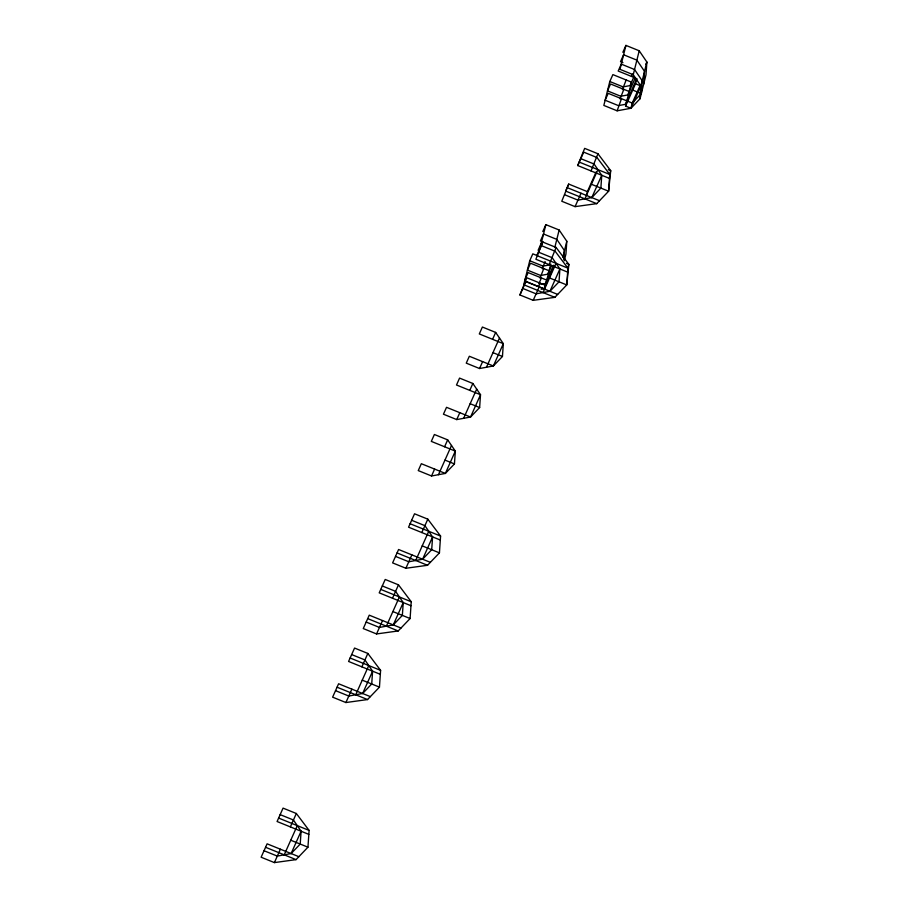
<?xml version="1.0" encoding="UTF-8"?>
<svg xmlns="http://www.w3.org/2000/svg" width="908" height="908" viewBox="0 0 908 908"><rect width="100%" height="100%" fill="white"/><g stroke="black" fill="none" stroke-linecap="round" stroke-linejoin="round"><path stroke-width="1.36" d="M280.152 814.624L293.432 820.003L301.093 831.24L300.219 844.065L291.127 853.554L277.303 856.096L264.024 850.728M298.868 856.687L267.111 843.827L261.129 857.22L274.398 862.6L296.053 859.626L307.948 847.187L309.106 830.411L296.337 813.5L283.058 808.12L277.076 821.513L308.834 834.373M351.657 654.566L364.937 659.934L372.598 671.182L371.712 683.996L362.632 693.496L348.808 696.039L335.529 690.659M370.362 696.629L338.605 683.769L332.623 697.162L345.903 702.542L367.558 699.557L379.453 687.129L380.6 670.354L367.842 653.442L354.563 648.062L348.581 661.455L380.327 674.315M382.302 585.966L395.582 591.335L403.243 602.583L402.358 615.397L393.277 624.897L379.453 627.439L366.174 622.071M401.007 628.03L369.25 615.17L363.268 628.563L376.548 633.943L398.203 630.958L410.098 618.53L411.245 601.754L398.487 584.843L385.208 579.463L379.215 592.856L410.972 605.715M411.642 520.284L424.921 525.664L432.583 536.912L431.697 549.726L422.617 559.215L408.793 561.768L395.513 556.388M430.347 562.347L398.589 549.499L392.608 562.892L405.887 568.26L427.543 565.287L439.438 552.859L440.584 536.072L427.816 519.16L414.536 513.792L408.555 527.185L440.312 540.033M454.443 463.931L455.328 451.117L447.667 439.869L434.387 434.501L431.311 441.39L455.328 451.117L445.363 473.431L431.538 475.974L418.259 470.594L421.335 463.704L445.363 473.431L454.443 463.931L444.977 460.095M479.64 407.544L480.514 394.719L472.852 383.482L459.573 378.103L456.497 385.003L480.514 394.719L470.548 417.033L456.724 419.587L443.445 414.207L446.532 407.317L470.548 417.033L479.64 407.544L470.162 403.708M502.453 356.481L503.327 343.667L495.666 332.419L482.386 327.039L479.31 333.94L503.327 343.667L493.362 365.981L479.538 368.523L466.258 363.143L469.334 356.254L493.362 365.981L502.453 356.481L492.976 352.644M538.955 252.356L552.234 257.736L559.895 268.972L559.022 281.798L549.93 291.286L536.106 293.84L522.826 288.46M563.857 259.597L564.47 250.619L556.808 239.383L543.529 234.003L540.453 240.904L542.87 241.88M542.791 231.529L545.867 224.639L559.146 230.008L566.808 241.256L565.934 254.07L564.265 260.766M580.814 158.662L594.093 164.03L601.754 175.278L600.869 188.092L591.789 197.592L577.965 200.135L564.685 194.766M625.93 45.4L619.971 69.337L633.251 74.706L640.912 85.954L630.947 108.268L625.567 106.088L631.537 82.163L612.889 74.604L609.801 81.504L603.843 105.43L617.122 110.81L630.947 108.268L640.026 98.768L640.912 85.954L646.871 62.016L639.209 50.78L625.93 45.4L622.854 52.289M630.947 108.268L632.24 103.058L641.32 93.569L642.206 80.755L634.544 69.507L621.265 64.127L618.189 71.028L635.759 78.145M643.659 84.206L644.544 71.38L636.883 60.144L623.603 54.764L620.516 61.665L622.933 62.641M536.821 255.466L542.802 242.073L556.082 247.441L568.851 264.364L566.751 284.93L554.856 297.359L533.2 300.332L519.921 294.964L526.856 277.78L545.504 285.328M523.768 284.669L529.739 260.744L532.814 253.843L537.649 255.795M539.897 248.565L545.867 224.639M567.636 272.105L535.879 259.257L542.802 242.073M540.022 278.154L543.767 268.586M542.348 268.791L545.072 261.515M609.484 178.411L577.726 165.551L584.661 148.367L597.941 153.747L610.709 170.659L608.61 191.225L596.715 203.653L575.059 206.638L561.78 201.258L568.714 184.074L587.362 191.633L586.409 195.413M554.811 247.407L559.146 230.008M544.562 289.119L550.804 264.069M556.082 247.441L549.158 264.625M562.801 257.316L566.808 241.256M597.941 153.747L591.006 170.931M617.122 110.81L621.492 98.711M620.085 98.915L623.83 89.347M622.423 89.552L626.168 79.983M633.251 74.706L639.209 50.78M625.567 106.088L635.532 83.774L636.837 78.576L625.328 104.341L618.416 105.612L605.137 100.232L608.212 93.342L632.24 103.058L640.549 84.467M640.026 98.768L645.997 74.842L646.871 62.016L645.77 64.502M431.538 475.974L434.614 469.084M444.579 446.77L447.667 439.869M456.724 419.587L459.811 412.686M469.776 390.372L472.852 383.482M479.538 368.523L482.613 361.622M492.59 339.308L495.666 332.419M525.074 279.471L528.15 272.582L546.798 280.129M538.115 250.268L541.202 243.367M438.451 474.702L451.492 445.499M463.636 418.316L476.689 389.101M486.45 367.252L499.502 338.037M565.627 190.975L568.714 184.074M519.921 294.964L525.914 281.571L557.66 294.419M577.726 165.551L583.719 152.158L596.999 157.538L609.756 174.45L608.61 191.225L591.403 184.256M274.398 862.6L280.39 849.207M290.356 826.893L296.337 813.5M345.903 702.542L351.884 689.149M361.849 666.835L367.842 653.442M376.548 633.943L382.529 620.55M392.494 598.236L398.487 584.843M405.887 568.26L411.869 554.867M421.834 532.553L427.816 519.16M538.864 283.693L541.429 277.95M631.457 76.397L632.49 74.104M284.215 854.825L297.268 825.622M355.72 694.768L368.761 665.553M386.365 626.168L399.406 596.965M415.705 560.497L428.746 531.282M538.592 286.599L540.135 283.148M533.2 300.332L539.182 286.939M575.059 206.638L581.041 193.245M633.75 77.203L629.993 85.602L623.081 86.884L609.801 81.504M551.349 265.806L547.592 274.205L540.68 275.487L527.4 270.107L530.488 263.207L549.136 270.766M635.294 77.884L627.666 94.977L620.754 96.248L607.475 90.868L610.551 83.979L629.199 91.526M553.449 265.25L545.254 283.58L541.111 284.34M291.127 853.554L301.093 831.24M362.632 693.496L372.598 671.182M393.277 624.897L403.243 602.583M422.617 559.215L432.583 536.912M541.202 289.289L543.96 288.778L554.368 265.499M587.362 191.633L596.215 171.794M543.018 292.569L556.071 263.354M584.877 198.863L597.918 169.66M549.93 291.286L559.895 268.972M591.789 197.592L601.754 175.278M549.93 264.841L543.018 266.112L529.739 260.744M635.532 83.774L640.912 85.954M632.921 90.164L641.32 93.569M608.337 169.705L610.709 170.659L609.756 174.45L579.27 162.112M567.761 187.865L599.518 200.725M566.229 191.316L596.715 203.653M541.86 245.864L555.14 251.232L567.909 268.144L566.751 284.93L549.544 277.962M566.479 263.399L568.851 264.364L567.909 268.144L537.411 255.806M525.312 281.23L543.96 288.778M524.37 285.01L554.856 297.359M410.098 523.734L440.584 536.072M422.22 545.89L439.438 552.859M397.046 552.938L427.543 565.287M380.758 589.405L411.245 601.754M392.892 611.561L410.098 618.53M367.717 618.62L398.203 630.958M350.113 658.005L380.6 670.354M362.247 680.16L379.453 687.129M337.072 687.22L367.558 699.557M278.62 818.074L309.106 830.411M290.742 840.229L307.948 847.187M265.567 847.278L296.053 859.626"/></g></svg>
